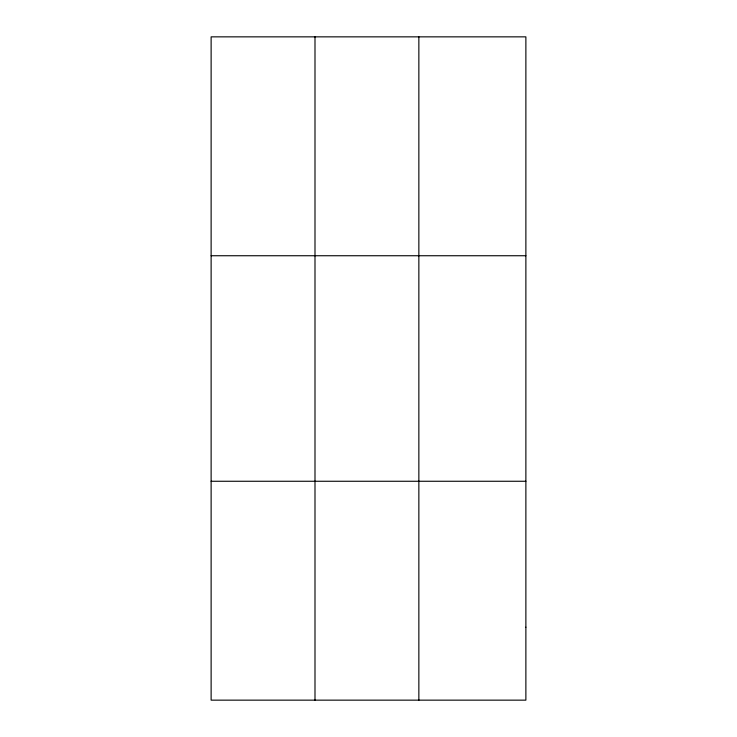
<?xml version="1.0" encoding="UTF-8"?>
<svg xmlns="http://www.w3.org/2000/svg" width="737" height="737" viewBox="0 0 737 737"><rect width="100%" height="100%" fill="white"/><g stroke="black" fill="none" stroke-linecap="round" stroke-linejoin="round"><path stroke-width="1.11" d="M314.994 700.15L314.994 36.85M418.856 700.15L418.856 36.85M211.123 255.739L525.877 255.739M211.123 481.261L525.877 481.261M525.877 627.187L525.877 700.15L211.123 700.15L211.123 36.85L525.877 36.85L525.877 627.187"/></g></svg>
